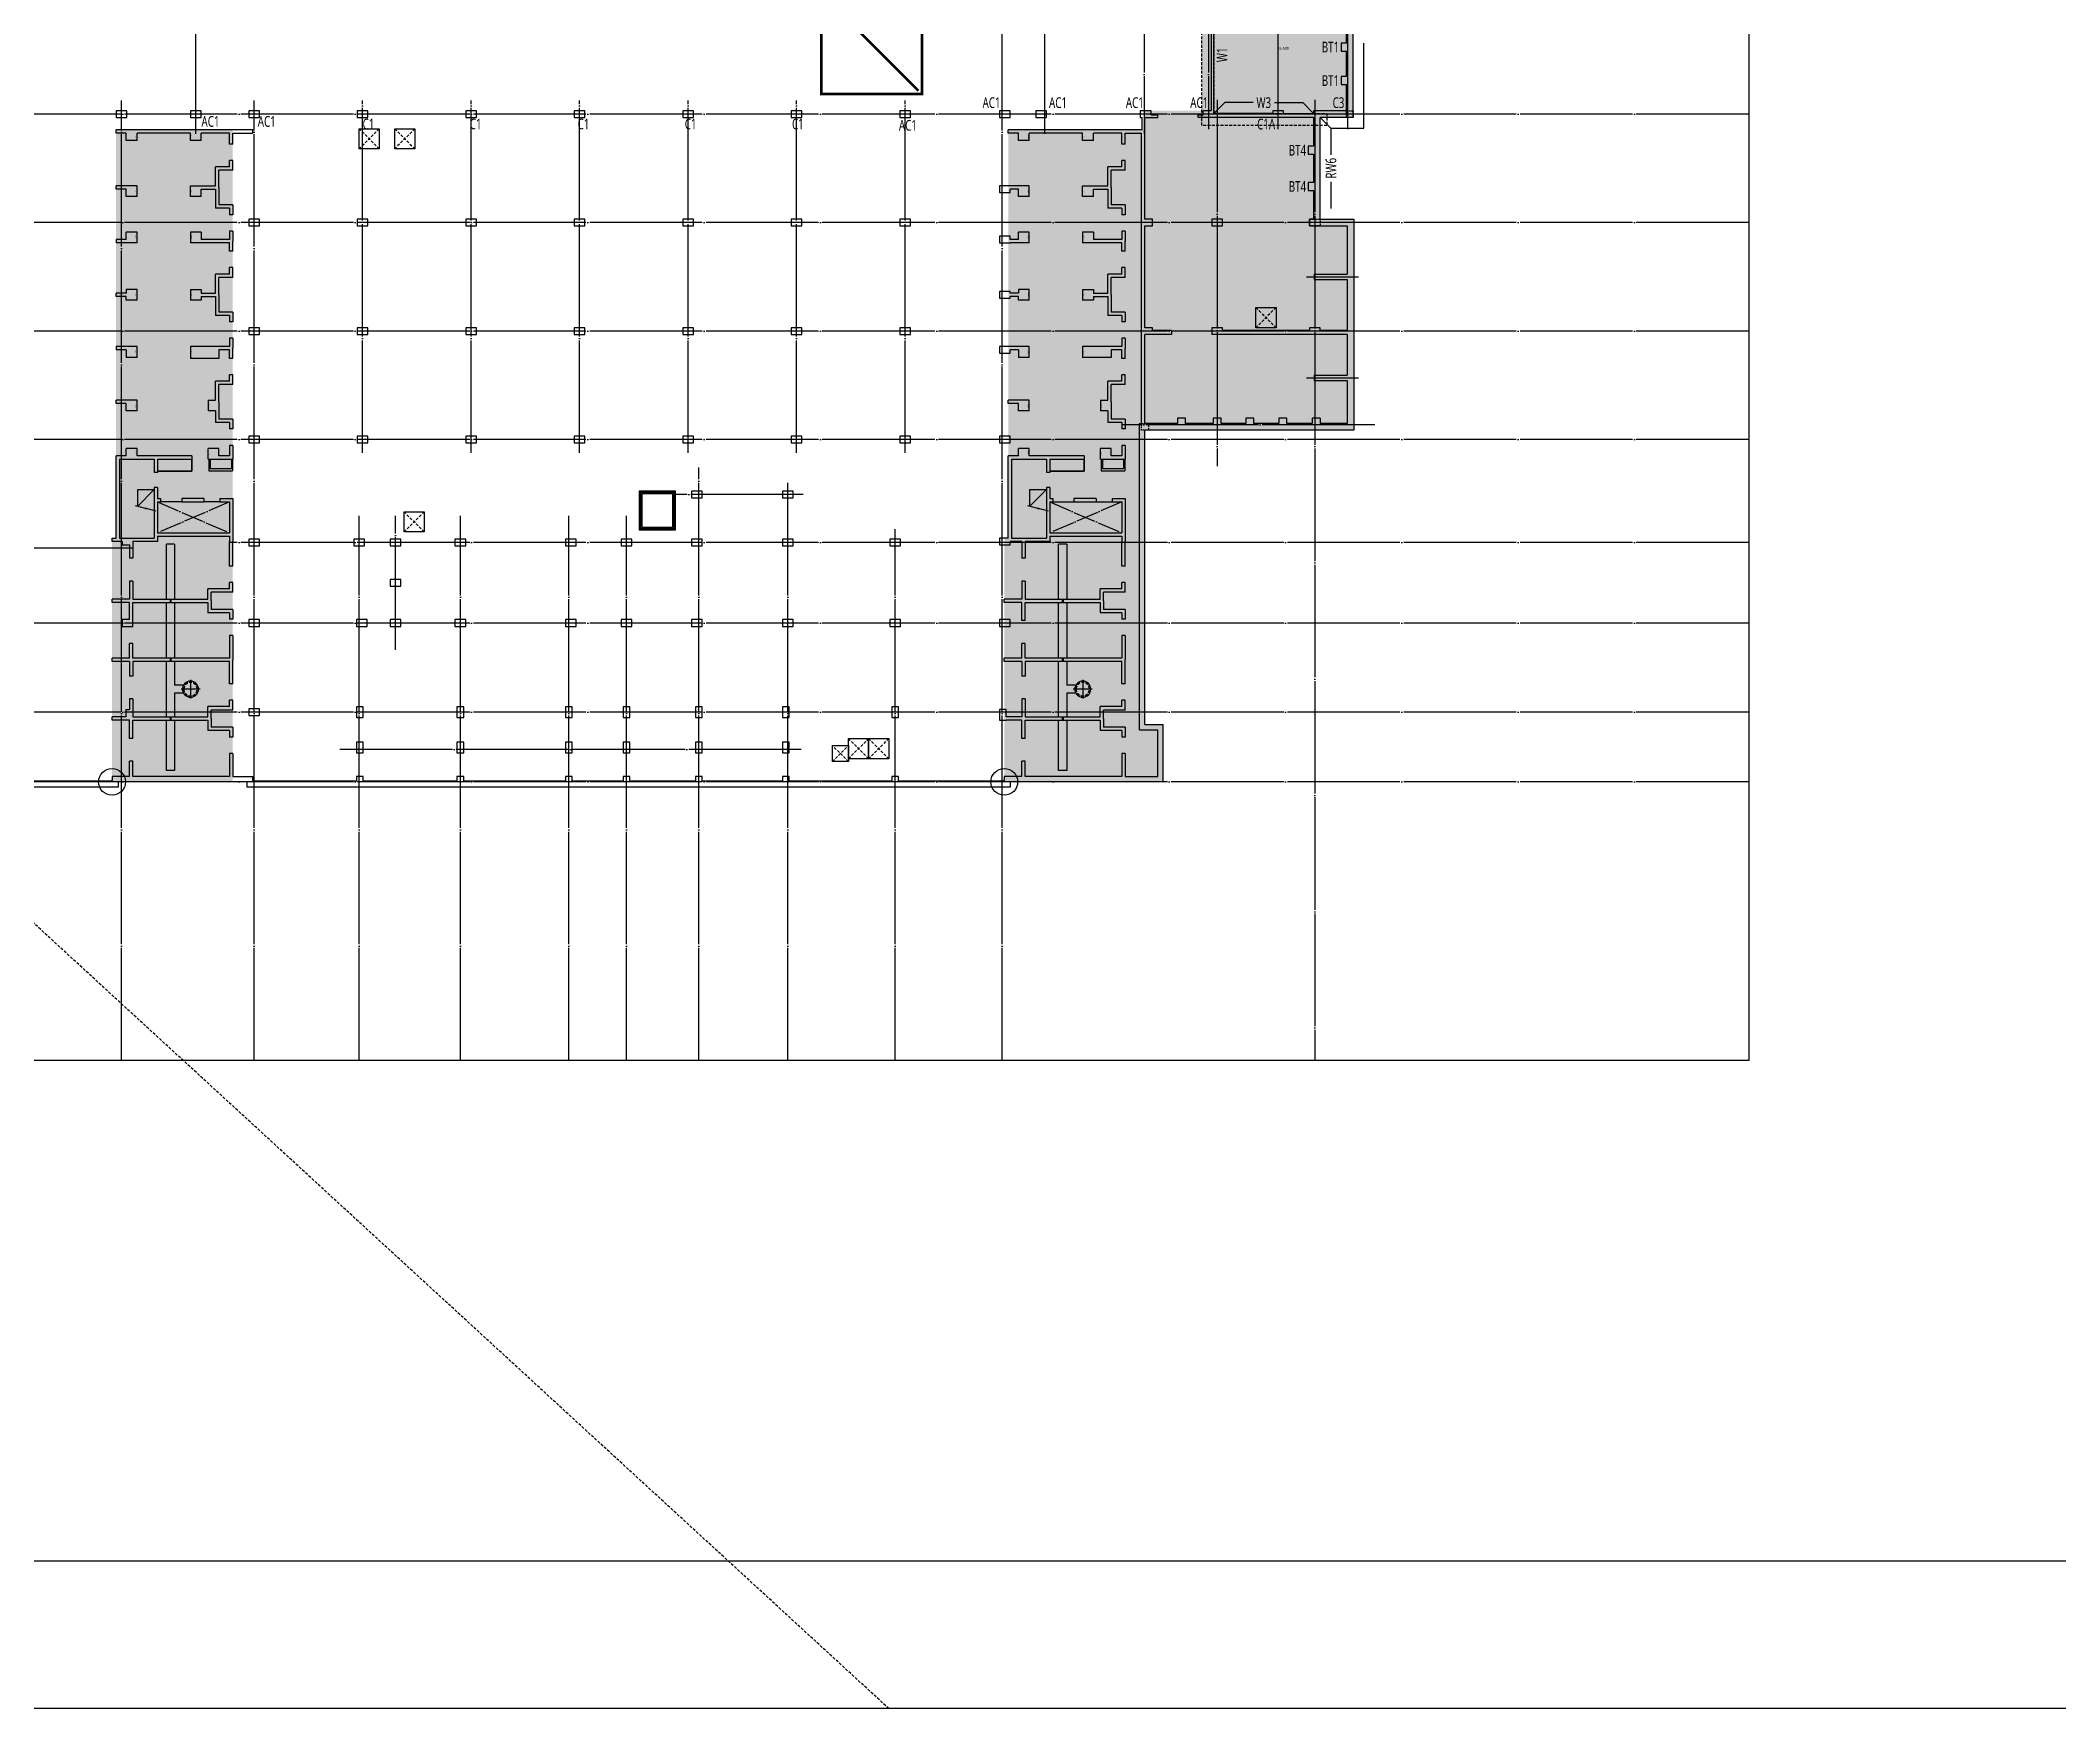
# Model space of a CAD drawing. Header units: millimetres. Extents: x 327808 to 2562540, y -728300 to 402793.
# Drawn here: x 1481003 to 1631726, y -728300 to -603751 of the extents above; entities that cross this region are included whole.
import ezdxf
from ezdxf.enums import TextEntityAlignment as Align
from ezdxf.xclip import XClip

# ---------------------------------------------------------------- set-up
doc = ezdxf.new("R2010")
doc.units = ezdxf.units.MM
doc.header["$LTSCALE"] = 140
doc.header["$XCLIPFRAME"] = 0
for name, pattern in [('XS-지하주차장$0$CEN', [62, 60, -1, 0, -1]), ('XS-지하주차장$0$DDOT', [14, 12, -1, 0, -1]), ('XS-지하주차장$0$HID', [2.3, 1.5, -0.8])]:
    doc.linetypes.add(name, pattern=pattern)
for name, color, linetype in [('252', 252, 'Continuous'), ('254', 254, 'Continuous'), ('LEADER', 7, 'Continuous'), ('NAME-C', 1, 'Continuous'), ('NAME-W', 2, 'Continuous'), ('XS-지하주차장$0$C3', 145, 'Continuous'), ('XS-지하주차장$0$CEN-P', 14, 'XS-지하주차장$0$CEN'), ('XS-지하주차장$0$COL', 2, 'Continuous'), ('XS-지하주차장$0$EL7', 7, 'Continuous'), ('XS-지하주차장$0$FP-CORE', 8, 'Continuous'), ('XS-지하주차장$0$OPEN', 9, 'XS-지하주차장$0$DDOT'), ('XS-지하주차장$0$STEEL', 9, 'Continuous'), ('XS-지하주차장$0$W1', 2, 'Continuous'), ('XS-지하주차장$0$W2', 9, 'Continuous'), ('XS-지하주차장$0$기초꺽임', 4, 'XS-지하주차장$0$HID'), ('XS-지하주차장$0$집수정', 21, 'Continuous'), ('XS-지하주차장$0$집수정-영구', 1, 'Continuous'), ('XS-지하주차장$0$집수정-우수', 6, 'Continuous'), ('XS-지하주차장$0$집수정-주동', 21, 'Continuous'), ('XS-지하주차장$0$트렌치-주동', 21, 'Continuous')]:
    doc.layers.add(name, color=color, linetype=linetype)
for name, color, linetype, plot in [('XS-지하주차장$0$0106', 3, 'XS-지하주차장$0$HID', False), ('XS-지하주차장$0$DEFPOINT', 144, 'Continuous', False), ('XS-지하주차장$0$POINT', 165, 'Continuous', False)]:
    doc.layers.add(name, color=color, linetype=linetype, plot=plot)
doc.styles.add('XS-지하주차장$0$맑은고딕', font='malgun.ttf')
doc.styles.add('맑은고딕', font='malgun.ttf')

# ---------------------------------------------------------------- blocks, each defined once
blk = doc.blocks.new('XS-지하주차장$0$집수정-주동')
at = {"layer": 'XS-지하주차장$0$집수정-주동'}
for p, q in [((707, 0), (-707, 0)), ((0, 707), (0, -707))]:
    blk.add_line(p, q, dxfattribs=at)
blk.add_circle((0, 0), 600, dxfattribs=at)
at = {"layer": 'XS-지하주차장$0$집수정-주동', "linetype": 'XS-지하주차장$0$HID'}
blk.add_circle((0, 0), 500, dxfattribs=at)
blk = doc.blocks.new('XS-지하주차장$0$B2-4')
at = {"layer": 'XS-지하주차장$0$EL7'}
for p, q in [((27795, 7755), (27795, 6565)), ((27795, 4900), (27795, 3330))]:
    blk.add_line(p, q, dxfattribs=at)
at = {"layer": 'XS-지하주차장$0$FP-CORE'}
for p, q in [((26850, 1617), (26850, 2850)), ((26850, 2850), (28115, 1617)), ((28115, 1617), (26850, 1617))]:
    blk.add_line(p, q, dxfattribs=at)
blk.add_lwpolyline([(28487, 3006), (28286, 2258), (28330, 2246), (28230, 2221), (28274, 2210), (28073, 1461)], dxfattribs=at)
at = {"layer": 'XS-지하주차장$0$OPEN'}
for p, q in [((27795, 3100), (30095, 8465)), ((27795, 8465), (30095, 3100))]:
    blk.add_line(p, q, dxfattribs=at)
at = {"layer": 'XS-지하주차장$0$STEEL'}
for p, q in [((24595, 5665), (25495, 5665)), ((24595, 5635), (25465, 5635)), ((25465, 3100), (25465, 5635)), ((25495, 3100), (25495, 5665))]:
    blk.add_line(p, q, dxfattribs=at)
at = {"layer": 'XS-지하주차장$0$W1'}
for p, q in [((250, 10205), (0, 10205)), ((0, 10205), (0, 0)), ((250, 8715), (250, 10205)), ((48290, 8715), (48290, 10205)), ((48580, 10205), (48290, 10205)), ((48690, 9755), (48690, 150)), ((1075, 8715), (250, 8715)), ((1075, 8465), (250, 8465)), ((250, 8465), (250, 6350)), ((1075, 8715), (1075, 8465)), ((3025, 8715), (2295, 8715)), ((2295, 8715), (2295, 8465)), ((2775, 8465), (2295, 8465)), ((2775, 8465), (2775, 7425)), ((3025, 8715), (3025, 7675)), ((4320, 7675), (3025, 7675)), ((4320, 7675), (5615, 7675)), ((5615, 8715), (6345, 8715)), ((5615, 8715), (5615, 7675)), ((5865, 8465), (6345, 8465)), ((5865, 8465), (5865, 7425)), ((6345, 8715), (6345, 8465)), ((7565, 8715), (8320, 8715)), ((7565, 8715), (7565, 8465)), ((7565, 8465), (8195, 8465)), ((8195, 8465), (8195, 6350)), ((9075, 8715), (8320, 8715)), ((8445, 8465), (8445, 5550)), ((9075, 8465), (8445, 8465)), ((9075, 8715), (9075, 8465)), ((11025, 8715), (10295, 8715)), ((10295, 8715), (10295, 8465)), ((10775, 8465), (10295, 8465)), ((10775, 8465), (10775, 7425)), ((11025, 8715), (11025, 7675)), ((12320, 7675), (11025, 7675)), ((12320, 7675), (13615, 7675)), ((13615, 8715), (14345, 8715)), ((13615, 8715), (13615, 7675)), ((13865, 8465), (14345, 8465)), ((13865, 8465), (13865, 7425)), ((14345, 8715), (14345, 8465)), ((15565, 8715), (16320, 8715)), ((15565, 8715), (15565, 8465)), ((15565, 8465), (16195, 8465)), ((16195, 8465), (16195, 5550)), ((17075, 8715), (16320, 8715)), ((16445, 8465), (16445, 7675)), ((17075, 8465), (16445, 8465)), ((16445, 7675), (17075, 7675)), ((17075, 8715), (17075, 8465)), ((17075, 7675), (17075, 5550)), ((19025, 8715), (18295, 8715)), ((18295, 8715), (18295, 8465)), ((18775, 8465), (18295, 8465)), ((18775, 8465), (18775, 7425)), ((19025, 8715), (19025, 7675)), ((20320, 7675), (19025, 7675)), ((20320, 7675), (21615, 7675)), ((21615, 8715), (22345, 8715)), ((21615, 8715), (21615, 7675)), ((21865, 8465), (22345, 8465)), ((21865, 8465), (21865, 7425)), ((22345, 8715), (22345, 8465)), ((23565, 8715), (24595, 8715)), ((23565, 8715), (23565, 8465)), ((23565, 8465), (24345, 8465)), ((24345, 7675), (23795, 7675)), ((23795, 7675), (23795, 6875)), ((24345, 8465), (24345, 7675)), ((24595, 6875), (24595, 8715)), ((27545, 8715), (30745, 8715)), ((27545, 7755), (27545, 8715)), ((27545, 7755), (27795, 7755)), ((27795, 8465), (30095, 8465)), ((27795, 7755), (27795, 8465)), ((30095, 3100), (30095, 8465)), ((30345, 3100), (30345, 8465)), ((30345, 8465), (30745, 8465)), ((32575, 8715), (30745, 8715)), ((32575, 8465), (30745, 8465)), ((32575, 8715), (32575, 8465)), ((34525, 8715), (33795, 8715)), ((33795, 8715), (33795, 8465)), ((34275, 8465), (33795, 8465)), ((34275, 8465), (34275, 6855)), ((34525, 8715), (34525, 7105)), ((35815, 8715), (36545, 8715)), ((35815, 8715), (35815, 7105)), ((36065, 8465), (36545, 8465)), ((36065, 8465), (36065, 6855)), ((36545, 8715), (36545, 8465)), ((37765, 8715), (39570, 8715)), ((37765, 8715), (37765, 8465)), ((37765, 8465), (39445, 8465)), ((39445, 8465), (39445, 1265)), ((41375, 8715), (39570, 8715)), ((39695, 8465), (39695, 1265)), ((41375, 8465), (39695, 8465)), ((41375, 8715), (41375, 8465)), ((43325, 8715), (42595, 8715)), ((42595, 8715), (42595, 8465)), ((43075, 8465), (42595, 8465)), ((43075, 8465), (43075, 6855)), ((43325, 8715), (43325, 7105)), ((44615, 8715), (45345, 8715)), ((44615, 8715), (44615, 7105)), ((44865, 8465), (45345, 8465)), ((44865, 8465), (44865, 6855)), ((45345, 8715), (45345, 8465)), ((46565, 8715), (48290, 8715)), ((46565, 8715), (46565, 8465)), ((46565, 8465), (48290, 8465)), ((48290, 8465), (48290, 1265)), ((800, 6350), (250, 6350)), ((800, 6350), (800, 5550)), ((4195, 7425), (2775, 7425)), ((4195, 5550), (4195, 7425)), ((4445, 7425), (5865, 7425)), ((4445, 6350), (4445, 7425)), ((4995, 6350), (4445, 6350)), ((4995, 6350), (4995, 5550)), ((7645, 6350), (8195, 6350)), ((7645, 6350), (7645, 5550)), ((12195, 7425), (10775, 7425)), ((11920, 6350), (12195, 6350)), ((11920, 5550), (11920, 6350)), ((12195, 6350), (12195, 7425)), ((12445, 6350), (12445, 7425)), ((12445, 7425), (13865, 7425)), ((12445, 6350), (12720, 6350)), ((12720, 6350), (12720, 5550)), ((20195, 7425), (18775, 7425)), ((20195, 6875), (20195, 7425)), ((20195, 6875), (20995, 6875)), ((20995, 7425), (21865, 7425)), ((20995, 7425), (20995, 6875)), ((24595, 6875), (23795, 6875)), ((27545, 6565), (27545, 4900)), ((27545, 6565), (27795, 6565)), ((27795, 4900), (27795, 6565)), ((35045, 6855), (34275, 6855)), ((35170, 7105), (34525, 7105)), ((35045, 1265), (35045, 6855)), ((35170, 7105), (35815, 7105)), ((35295, 1265), (35295, 6855)), ((35295, 6855), (36065, 6855)), ((43845, 6855), (43075, 6855)), ((43970, 7105), (43325, 7105)), ((43845, 1265), (43845, 6855)), ((43970, 7105), (44615, 7105)), ((44095, 1265), (44095, 6855)), ((44095, 6855), (44865, 6855)), ((250, 5550), (250, 1565)), ((800, 5550), (250, 5550)), ((4995, 5550), (4195, 5550)), ((7645, 5550), (8445, 5550)), ((11920, 5550), (12720, 5550)), ((16195, 5550), (17075, 5550)), ((24345, 5665), (24345, 1565)), ((24345, 5665), (24595, 5665)), ((24595, 3100), (24595, 5665)), ((27545, 4900), (27795, 4900)), ((24595, 3100), (25595, 3100)), ((25595, 3100), (25595, 2850)), ((26705, 3100), (27545, 3100)), ((26705, 3100), (26705, 2850)), ((27545, 3330), (27795, 3330)), ((27545, 3100), (27545, 3330)), ((27795, 3100), (27795, 3330)), ((27795, 3100), (30095, 3100)), ((30345, 3100), (30745, 3100)), ((30745, 3100), (30745, 1265)), ((800, 1565), (250, 1565)), ((800, 1565), (800, 765)), ((4995, 1565), (4195, 1565)), ((4195, 1565), (4195, 0)), ((4995, 1565), (4995, 765)), ((8445, 1565), (7645, 1565)), ((7645, 1565), (7645, 765)), ((8445, 1565), (8445, 0)), ((12720, 1565), (11920, 1565)), ((11920, 1565), (11920, 765)), ((12720, 1565), (12720, 765)), ((16995, 1565), (16195, 1565)), ((16195, 1565), (16195, 0)), ((16995, 1565), (16995, 765)), ((20995, 1565), (20195, 1565)), ((20195, 1565), (20195, 0)), ((20995, 1565), (20995, 765)), ((24345, 1565), (23795, 1565)), ((23795, 1565), (23795, 765)), ((24595, 250), (24595, 2850)), ((24595, 2850), (25595, 2850)), ((26705, 2850), (30495, 2850)), ((30495, 250), (30495, 2850)), ((250, 0), (0, 0)), ((800, 765), (250, 765)), ((250, 765), (250, 0)), ((4445, 0), (4195, 0)), ((4995, 765), (4445, 765)), ((4445, 765), (4445, 0)), ((8195, 765), (7645, 765)), ((8195, 765), (8195, 0)), ((11920, 765), (12195, 765)), ((12195, 765), (12195, 0)), ((12445, 0), (12195, 0)), ((12720, 765), (12445, 765)), ((12445, 765), (12445, 0)), ((16445, 765), (16445, 0)), ((16445, 765), (16995, 765)), ((20445, 0), (20195, 0)), ((20995, 765), (20445, 765)), ((20445, 765), (20445, 0)), ((24345, 765), (23795, 765)), ((24345, 765), (24345, 0)), ((24595, 250), (30495, 250)), ((30745, 1265), (31990, 1265)), ((30745, 465), (30745, -300)), ((30995, 1015), (31990, 1015)), ((31990, 1265), (31990, 1015)), ((33700, 1265), (35045, 1265)), ((33700, 1265), (33700, 1015)), ((33700, 1015), (35045, 1015)), ((35045, 1015), (35045, -300)), ((36580, 1265), (35295, 1265)), ((36580, 1015), (35295, 1015)), ((35295, 1015), (35295, -300)), ((39445, 1265), (38350, 1265)), ((38350, 1265), (38350, 1015)), ((39445, 1015), (38350, 1015)), ((39445, 1015), (39445, -300)), ((39695, 1265), (40790, 1265)), ((39695, 1015), (39695, -300)), ((39695, 1015), (40790, 1015)), ((40790, 1265), (40790, 1015)), ((42500, 1265), (43845, 1265)), ((42500, 1265), (42500, 1015)), ((42500, 1015), (43295, 1015)), ((43845, 765), (43845, -300)), ((45440, 1265), (44095, 1265)), ((45440, 1015), (44095, 1015)), ((44095, 1015), (44095, -300)), ((45440, 1265), (45440, 1015)), ((48290, 1265), (47150, 1265)), ((47150, 1265), (47150, 1015)), ((48290, 1015), (47150, 1015)), ((48290, 1015), (48290, -300)), ((8195, 0), (8445, 0)), ((16195, 0), (16445, 0)), ((30495, 0), (24345, 0)), ((30495, -300), (30495, 0)), ((30745, -300), (30495, -300)), ((35295, -300), (35045, -300)), ((39695, -300), (39445, -300)), ((44095, -300), (43845, -300)), ((48290, -300), (48580, -300))]:
    blk.add_line(p, q, dxfattribs=at)
at = {"layer": 'XS-지하주차장$0$W2'}
for p, q in [((24595, 8700), (25480, 8700)), ((24595, 8610), (25290, 8610)), ((25290, 7025), (25290, 8610)), ((25480, 6935), (25480, 8700)), ((24595, 7025), (25290, 7025)), ((24595, 6935), (25480, 6935))]:
    blk.add_line(p, q, dxfattribs=at)
at = {"layer": 'XS-지하주차장$0$트렌치-주동'}
for p, q in [((41470, 5040), (41470, 4360)), ((42070, 5040), (42070, 4360)), ((30945, 4360), (35045, 4360)), ((30945, 4360), (30945, 3760)), ((35045, 3760), (30945, 3760)), ((35295, 4360), (39445, 4360)), ((39445, 3760), (35295, 3760)), ((39695, 4360), (41470, 4360)), ((43845, 3760), (39695, 3760)), ((42070, 4360), (43845, 4360)), ((44095, 4360), (47840, 4360)), ((47840, 3760), (44095, 3760)), ((47840, 4360), (47840, 3760))]:
    blk.add_line(p, q, dxfattribs=at)
at = {"layer": 'XS-지하주차장$0$트렌치-주동', "linetype": 'XS-지하주차장$0$HID'}
for p, q in [((35045, 4085), (35295, 4085)), ((35045, 4035), (35295, 4035)), ((39445, 4085), (39695, 4085)), ((39445, 4035), (39695, 4035)), ((43845, 4085), (44095, 4085)), ((43845, 4035), (44095, 4035))]:
    blk.add_line(p, q, dxfattribs=at)
at = {"layer": 'XS-지하주차장$0$집수정-주동', "xscale": -1}
blk.add_blockref('XS-지하주차장$0$집수정-주동', (41770, 5560), dxfattribs=at)
at = {"layer": 'XS-지하주차장$0$DEFPOINT', "color": 1, "style": 'XS-지하주차장$0$맑은고딕', "width": 0.8}
for s, p in [('800X800', (20595, 6975)), ('800X800', (24195, 6975)), ('800X800', (525, 5650)), ('800X800', (4595, 5650)), ('800X800', (8045, 5650)), ('800X800', (12320, 5650)), ('880X2125', (16635, 5650)), ('800X800', (525, 1465)), ('800X800', (4595, 1465)), ('800X800', (8045, 1465)), ('800X800', (12320, 1465)), ('800X800', (16595, 1465)), ('800X800', (20595, 1465)), ('800X800', (24070, 1465))]:
    blk.add_text(s, height=50, dxfattribs=at).set_placement(p, align=Align.MIDDLE_CENTER)
blk = doc.blocks.new('XS-지하주차장$0$B2-5')
at = {"layer": 'XS-지하주차장$0$EL7'}
for p, q in [((27795, 6565), (27795, 7755)), ((27795, 3330), (27795, 4900))]:
    blk.add_line(p, q, dxfattribs=at)
at = {"layer": 'XS-지하주차장$0$FP-CORE'}
for p, q in [((26850, 1617), (26850, 2850)), ((26850, 2850), (28115, 1617)), ((28115, 1617), (26850, 1617))]:
    blk.add_line(p, q, dxfattribs=at)
blk.add_lwpolyline([(28487, 3006), (28286, 2258), (28330, 2246), (28230, 2221), (28274, 2210), (28073, 1461)], dxfattribs=at)
at = {"layer": 'XS-지하주차장$0$OPEN'}
for p, q in [((27795, 8465), (30095, 3100)), ((27795, 3100), (30095, 8465))]:
    blk.add_line(p, q, dxfattribs=at)
at = {"layer": 'XS-지하주차장$0$STEEL'}
for p, q in [((24595, 5665), (25495, 5665)), ((24595, 5635), (25465, 5635)), ((25465, 3100), (25465, 5635)), ((25495, 3100), (25495, 5665))]:
    blk.add_line(p, q, dxfattribs=at)
at = {"layer": 'XS-지하주차장$0$W1'}
for p, q in [((44415, 10205), (44415, 11555)), ((48690, 11555), (44415, 11555)), ((44815, 9805), (44815, 11155)), ((48290, 11155), (44815, 11155)), ((48290, 8715), (48290, 11155)), ((48690, 11555), (48690, 150)), ((6680, 10205), (0, 10205)), ((0, 10005), (0, 0)), ((21930, 9955), (250, 9955)), ((250, 8715), (250, 9955)), ((14780, 10205), (7180, 10205)), ((21930, 10205), (15280, 10205)), ((21930, 9805), (21930, 9955)), ((44815, 9805), (21930, 9805)), ((44415, 10205), (22430, 10205)), ((1075, 8715), (250, 8715)), ((1075, 8465), (250, 8465)), ((250, 8465), (250, 6350)), ((1075, 8715), (1075, 8465)), ((3025, 8715), (2295, 8715)), ((2295, 8715), (2295, 8465)), ((2775, 8465), (2295, 8465)), ((2775, 8465), (2775, 7425)), ((3025, 8715), (3025, 7675)), ((4320, 7675), (3025, 7675)), ((4320, 7675), (5615, 7675)), ((5615, 8715), (6345, 8715)), ((5615, 8715), (5615, 7675)), ((5865, 8465), (6345, 8465)), ((5865, 8465), (5865, 7425)), ((6345, 8715), (6345, 8465)), ((7565, 8715), (8320, 8715)), ((7565, 8715), (7565, 8465)), ((7565, 8465), (8195, 8465)), ((8195, 8465), (8195, 6350)), ((9075, 8715), (8320, 8715)), ((8445, 8465), (8445, 5550)), ((9075, 8465), (8445, 8465)), ((9075, 8715), (9075, 8465)), ((11025, 8715), (10295, 8715)), ((10295, 8715), (10295, 8465)), ((10775, 8465), (10295, 8465)), ((10775, 8465), (10775, 7425)), ((11025, 8715), (11025, 7675)), ((12320, 7675), (11025, 7675)), ((12320, 7675), (13615, 7675)), ((13615, 8715), (14345, 8715)), ((13615, 8715), (13615, 7675)), ((13865, 8465), (14345, 8465)), ((13865, 8465), (13865, 7425)), ((14345, 8715), (14345, 8465)), ((15565, 8715), (16320, 8715)), ((15565, 8715), (15565, 8465)), ((15565, 8465), (16195, 8465)), ((16195, 8465), (16195, 5550)), ((17075, 8715), (16320, 8715)), ((16445, 8465), (16445, 7675)), ((17075, 8465), (16445, 8465)), ((16445, 7675), (16995, 7675)), ((16995, 7675), (16995, 5550)), ((17075, 8715), (17075, 8465)), ((19025, 8715), (18295, 8715)), ((18295, 8715), (18295, 8465)), ((18775, 8465), (18295, 8465)), ((18775, 8465), (18775, 7425)), ((19025, 8715), (19025, 7675)), ((20320, 7675), (19025, 7675)), ((20320, 7675), (21615, 7675)), ((21615, 8715), (22345, 8715)), ((21615, 8715), (21615, 7675)), ((21865, 8465), (22345, 8465)), ((21865, 8465), (21865, 7425)), ((22345, 8715), (22345, 8465)), ((23565, 8715), (24345, 8715)), ((23565, 8715), (23565, 8465)), ((23565, 8465), (24345, 8465)), ((24345, 7675), (23795, 7675)), ((23795, 7675), (23795, 6875)), ((24345, 8715), (24595, 8715)), ((24345, 8465), (24345, 7675)), ((24595, 6875), (24595, 8715)), ((27545, 8715), (30745, 8715)), ((27545, 7755), (27545, 8715)), ((27545, 7755), (27795, 7755)), ((27795, 8465), (30095, 8465)), ((27795, 7755), (27795, 8465)), ((30095, 3100), (30095, 8465)), ((30345, 3100), (30345, 8465)), ((30345, 8465), (30745, 8465)), ((32575, 8715), (30745, 8715)), ((32575, 8465), (30745, 8465)), ((32575, 8715), (32575, 8465)), ((34525, 8715), (33795, 8715)), ((33795, 8715), (33795, 8465)), ((34275, 8465), (33795, 8465)), ((34275, 8465), (34275, 6855)), ((34525, 8715), (34525, 7105)), ((35815, 8715), (36545, 8715)), ((35815, 8715), (35815, 7105)), ((36065, 8465), (36545, 8465)), ((36065, 8465), (36065, 6855)), ((36545, 8715), (36545, 8465)), ((37765, 8715), (39570, 8715)), ((37765, 8715), (37765, 8465)), ((37765, 8465), (39445, 8465)), ((39445, 8465), (39445, 1265)), ((41375, 8715), (39570, 8715)), ((39695, 8465), (39695, 1265)), ((41375, 8465), (39695, 8465)), ((41375, 8715), (41375, 8465)), ((43325, 8715), (42595, 8715)), ((42595, 8715), (42595, 8465)), ((43075, 8465), (42595, 8465)), ((43075, 8465), (43075, 6855)), ((43325, 8715), (43325, 7105)), ((44615, 8715), (45345, 8715)), ((44615, 8715), (44615, 7105)), ((44865, 8465), (45345, 8465)), ((44865, 8465), (44865, 6855)), ((45345, 8715), (45345, 8465)), ((46565, 8715), (48290, 8715)), ((46565, 8715), (46565, 8465)), ((46565, 8465), (48290, 8465)), ((48290, 8465), (48290, 1265)), ((800, 6350), (250, 6350)), ((800, 6350), (800, 5550)), ((4195, 7425), (2775, 7425)), ((4195, 5550), (4195, 7425)), ((4445, 7425), (5865, 7425)), ((4445, 6350), (4445, 7425)), ((4995, 6350), (4445, 6350)), ((4995, 6350), (4995, 5550)), ((7645, 6350), (8195, 6350)), ((7645, 6350), (7645, 5550)), ((12195, 7425), (10775, 7425)), ((11920, 6350), (12195, 6350)), ((11920, 5550), (11920, 6350)), ((12195, 6350), (12195, 7425)), ((12445, 6350), (12445, 7425)), ((12445, 7425), (13865, 7425)), ((12445, 6350), (12720, 6350)), ((12720, 6350), (12720, 5550)), ((20195, 7425), (18775, 7425)), ((20195, 6875), (20195, 7425)), ((20195, 6875), (20995, 6875)), ((20995, 7425), (21865, 7425)), ((20995, 7425), (20995, 6875)), ((24595, 6875), (23795, 6875)), ((27545, 6565), (27545, 4900)), ((27545, 6565), (27795, 6565)), ((27795, 4900), (27795, 6565)), ((35045, 6855), (34275, 6855)), ((35170, 7105), (34525, 7105)), ((35045, 1265), (35045, 6855)), ((35170, 7105), (35815, 7105)), ((35295, 1265), (35295, 6855)), ((35295, 6855), (36065, 6855)), ((43845, 6855), (43075, 6855)), ((43970, 7105), (43325, 7105)), ((43845, 1265), (43845, 6855)), ((43970, 7105), (44615, 7105)), ((44095, 1265), (44095, 6855)), ((44095, 6855), (44865, 6855)), ((250, 5550), (250, 1565)), ((800, 5550), (250, 5550)), ((4995, 5550), (4195, 5550)), ((7645, 5550), (8445, 5550)), ((11920, 5550), (12720, 5550)), ((16195, 5550), (16995, 5550)), ((24345, 5665), (24345, 1565)), ((24345, 5665), (24595, 5665)), ((24595, 3100), (24595, 5665)), ((27545, 4900), (27795, 4900)), ((24595, 3100), (25595, 3100)), ((25595, 3100), (25595, 2850)), ((26705, 3100), (27545, 3100)), ((26705, 3100), (26705, 2850)), ((27545, 3330), (27795, 3330)), ((27545, 3100), (27545, 3330)), ((27795, 3100), (27795, 3330)), ((27795, 3100), (30095, 3100)), ((30345, 3100), (30745, 3100)), ((30745, 3100), (30745, 1265)), ((800, 1565), (250, 1565)), ((800, 1565), (800, 765)), ((4995, 1565), (4195, 1565)), ((4195, 1565), (4195, 150)), ((4995, 1565), (4995, 765)), ((8445, 1565), (7645, 1565)), ((7645, 1565), (7645, 765)), ((8445, 1565), (8445, 150)), ((12720, 1565), (11920, 1565)), ((11920, 1565), (11920, 765)), ((12720, 1565), (12720, 765)), ((16995, 1565), (16195, 1565)), ((16195, 1565), (16195, 150)), ((16995, 1565), (16995, 765)), ((20995, 1565), (20195, 1565)), ((20195, 1565), (20195, 0)), ((20995, 1565), (20995, 765)), ((24345, 1565), (23795, 1565)), ((23795, 1565), (23795, 765)), ((24595, 250), (24595, 2850)), ((24595, 2850), (25595, 2850)), ((26705, 2850), (30495, 2850)), ((30495, 250), (30495, 2850)), ((250, 0), (0, 0)), ((800, 765), (250, 765)), ((250, 765), (250, 0)), ((4995, 765), (4445, 765)), ((4445, 765), (4445, 150)), ((8195, 765), (7645, 765)), ((8195, 765), (8195, 150)), ((11920, 765), (12195, 765)), ((12195, 765), (12195, 150)), ((12720, 765), (12445, 765)), ((12445, 765), (12445, 150)), ((16445, 765), (16445, 150)), ((16445, 765), (16995, 765)), ((20445, 0), (20195, 0)), ((20995, 765), (20445, 765)), ((20445, 765), (20445, 0)), ((24345, 765), (23795, 765)), ((24345, 765), (24345, 0)), ((24595, 250), (30495, 250)), ((30745, 1265), (31990, 1265)), ((30745, 1015), (30745, 150)), ((30745, 1015), (31990, 1015)), ((31990, 1265), (31990, 1015)), ((33700, 1265), (35045, 1265)), ((33700, 1265), (33700, 1015)), ((33700, 1015), (35045, 1015)), ((35045, 1015), (35045, -300)), ((36640, 1265), (35295, 1265)), ((36640, 1015), (35295, 1015)), ((35295, 1015), (35295, -300)), ((36640, 1265), (36640, 1015)), ((39445, 1265), (38350, 1265)), ((38350, 1265), (38350, 1015)), ((39445, 1015), (38350, 1015)), ((39445, 1015), (39445, -300)), ((39695, 1265), (40790, 1265)), ((39695, 1015), (39695, -300)), ((39695, 1015), (40790, 1015)), ((40790, 1265), (40790, 1015)), ((42500, 1265), (43845, 1265)), ((42500, 1265), (42500, 1015)), ((42500, 1015), (43845, 1015)), ((43845, 1015), (43845, -150)), ((45440, 1265), (44095, 1265)), ((45440, 1015), (44095, 1015)), ((44095, 1015), (44095, -150)), ((45440, 1265), (45440, 1015)), ((48290, 1265), (47150, 1265)), ((47150, 1265), (47150, 1015)), ((48290, 1015), (47150, 1015)), ((48290, 1015), (48290, -300)), ((30495, 0), (24345, 0)), ((35295, -300), (35045, -300)), ((39695, -300), (39445, -300)), ((48290, -300), (48580, -300))]:
    blk.add_line(p, q, dxfattribs=at)
at = {"layer": 'XS-지하주차장$0$W2'}
for p, q in [((24595, 8700), (25480, 8700)), ((24595, 8610), (25290, 8610)), ((25290, 7025), (25290, 8610)), ((25480, 6935), (25480, 8700)), ((24595, 7025), (25290, 7025)), ((24595, 6935), (25480, 6935))]:
    blk.add_line(p, q, dxfattribs=at)
at = {"layer": 'XS-지하주차장$0$트렌치-주동'}
for p, q in [((41470, 5040), (41470, 4360)), ((42070, 5040), (42070, 4360)), ((30945, 4360), (35045, 4360)), ((30945, 4360), (30945, 3760)), ((35045, 3760), (30945, 3760)), ((35295, 4360), (39445, 4360)), ((39445, 3760), (35295, 3760)), ((39695, 4360), (41470, 4360)), ((43845, 3760), (39695, 3760)), ((42070, 4360), (43845, 4360)), ((44095, 4360), (47840, 4360)), ((47840, 3760), (44095, 3760)), ((47840, 4360), (47840, 3760))]:
    blk.add_line(p, q, dxfattribs=at)
at = {"layer": 'XS-지하주차장$0$트렌치-주동', "linetype": 'XS-지하주차장$0$HID'}
for p, q in [((35045, 4085), (35295, 4085)), ((35045, 4035), (35295, 4035)), ((39445, 4085), (39695, 4085)), ((39445, 4035), (39695, 4035)), ((43845, 4085), (44095, 4085)), ((43845, 4035), (44095, 4035))]:
    blk.add_line(p, q, dxfattribs=at)
at = {"layer": 'XS-지하주차장$0$집수정-주동', "xscale": -1}
blk.add_blockref('XS-지하주차장$0$집수정-주동', (41770, 5560), dxfattribs=at)
at = {"layer": 'XS-지하주차장$0$DEFPOINT', "color": 1, "style": 'XS-지하주차장$0$맑은고딕', "width": 0.8}
for s, p in [('800X800', (20595, 6975)), ('800X800', (24195, 6975)), ('800X800', (525, 5650)), ('800X800', (4595, 5650)), ('800X800', (8045, 5650)), ('800X800', (12320, 5650)), ('800X2125', (16595, 5650)), ('800X800', (525, 1465)), ('800X800', (4595, 1465)), ('800X800', (8045, 1465)), ('800X800', (12320, 1465)), ('800X800', (16595, 1465)), ('800X800', (20595, 1465)), ('800X800', (24070, 1465))]:
    blk.add_text(s, height=50, dxfattribs=at).set_placement(p, align=Align.MIDDLE_CENTER)
blk = doc.blocks.new('XS-지하주차장$0$집수정-1.5x1.5')
at = {"layer": 'XS-지하주차장$0$집수정', "linetype": 'XS-지하주차장$0$HID'}
for p, q in [((1500, 0), (0, 1500)), ((0, 0), (1500, 1500))]:
    blk.add_line(p, q, dxfattribs=at)
at = {"layer": 'XS-지하주차장$0$집수정'}
blk.add_lwpolyline([(0, 0), (0, 1500), (1500, 1500), (1500, 0)], close=True, dxfattribs=at)
blk = doc.blocks.new('XS-지하주차장$0$집수정-1.2x1.2')
at = {"layer": 'XS-지하주차장$0$집수정'}
for p, q in [((0, 0), (0, 1200)), ((0, 1200), (1200, 1200)), ((1200, 0), (0, 0)), ((1200, 1200), (1200, 0))]:
    blk.add_line(p, q, dxfattribs=at)
at = {"layer": 'XS-지하주차장$0$집수정', "linetype": 'XS-지하주차장$0$HID'}
for p, q in [((0, 0), (1200, 1200)), ((0, 1200), (1200, 0))]:
    blk.add_line(p, q, dxfattribs=at)
blk = doc.blocks.new('XS-지하주차장$0$집수정-1.5x1.5-영구')
at = {"layer": 'XS-지하주차장$0$집수정-영구', "linetype": 'XS-지하주차장$0$HID'}
for p, q in [((1500, 0), (0, 1500)), ((0, 0), (1500, 1500))]:
    blk.add_line(p, q, dxfattribs=at)
at = {"layer": 'XS-지하주차장$0$집수정-영구'}
blk.add_lwpolyline([(0, 0), (0, 1500), (1500, 1500), (1500, 0)], close=True, dxfattribs=at)
blk = doc.blocks.new('XS-지하주차장')
at = {"layer": 'XS-지하주차장$0$0106'}
blk.add_line((330686, -80278), (130807, 103343), dxfattribs=at)
at = {"layer": 'XS-지하주차장$0$C3', "linetype": 'XS-지하주차장$0$HID', "ltscale": 0.5}
blk.add_line((277960, 118800), (277960, 119300), dxfattribs=at)
for points in [[(277460, 119300), (277960, 119300), (277960, 118800), (277460, 118800)], [(274695, 111200), (275495, 111200), (275495, 110700), (274695, 110700)], [(262165, 95950), (262665, 95950), (262665, 95450), (262165, 95450)]]:
    blk.add_lwpolyline(points, close=True, dxfattribs=at)
at = {"layer": 'XS-지하주차장$0$CEN-P'}
for p, q in [((191560, 117560), (191560, 243390)), ((251760, 48390), (251760, 243390)), ((254940, 117560), (254940, 243390)), ((262365, 243390), (262365, 117560)), ((267165, 243390), (267165, 117925)), ((277560, 117925), (277560, 243390)), ((272360, 117925), (272360, 131575)), ((267795, 120120), (267795, 92750)), ((275095, 120120), (275095, 48390)), ((307490, 119050), (83510, 119050)), ((307490, 110950), (83510, 110950)), ((274475, 106900), (278360, 106900)), ((307490, 102850), (83510, 102850)), ((274475, 99350), (278360, 99350)), ((279560, 95850), (260740, 95850)), ((307490, 94750), (83510, 94750)), ((227360, 90800), (224660, 90800)), ((224760, 90900), (224760, 88000)), ((227260, 88000), (227260, 90900)), ((235760, 48390), (235760, 91650)), ((203760, 48390), (203760, 89050)), ((224660, 88100), (227360, 88100)), ((243760, 48390), (243760, 88050)), ((186810, 86650), (83510, 86650)), ((307490, 81050), (83510, 81050)), ((307490, 74400), (83510, 74400)), ((307490, 69200), (83510, 69200))]:
    blk.add_line(p, q, dxfattribs=at)
at = {"layer": 'XS-지하주차장$0$CEN-P', "color": 181}
for p, q in [((186010, 48390), (186010, 120050)), ((195910, 48390), (195910, 120050)), ((204010, 93750), (204010, 120050)), ((212110, 93750), (212110, 120050)), ((220210, 93750), (220210, 120050)), ((228310, 93750), (228310, 120050)), ((236410, 93750), (236410, 120050)), ((244510, 93750), (244510, 120050))]:
    blk.add_line(p, q, dxfattribs=at)
at = {"layer": 'XS-지하주차장$0$CEN-P', "color": 124}
for p, q in [((229110, 48390), (229110, 92650)), ((236910, 90650), (227260, 90650)), ((206460, 79050), (206460, 89050)), ((211310, 48390), (211310, 89050)), ((219410, 48390), (219410, 89050)), ((223710, 48390), (223710, 89050)), ((307490, 87050), (194140, 87050)), ((236760, 71600), (202260, 71600))]:
    blk.add_line(p, q, dxfattribs=at)
at = {"layer": 'XS-지하주차장$0$COL'}
for p, q in [((277960, 118800), (277960, 130450)), ((267565, 119100), (267565, 127840)), ((267365, 126300), (267365, 119300)), ((277460, 124350), (277460, 126250)), ((277060, 124350), (277060, 123750)), ((277460, 124350), (277060, 124350)), ((277060, 123750), (277460, 123750)), ((277460, 121850), (277460, 123750)), ((277060, 121850), (277060, 121250)), ((277460, 121850), (277060, 121850)), ((277060, 121250), (277460, 121250)), ((277460, 119300), (277460, 121250)), ((262865, 119300), (262065, 119300)), ((262065, 119300), (262065, 118800)), ((262865, 119000), (262865, 119300)), ((267365, 119300), (266765, 119300)), ((266765, 119000), (266765, 119300)), ((271960, 119100), (267565, 119100)), ((271960, 119300), (271960, 119100)), ((272760, 119300), (271960, 119300)), ((272760, 119100), (272760, 119300)), ((272760, 119100), (274995, 119100)), ((277460, 119300), (274995, 119300)), ((274995, 119300), (274995, 119100)), ((262065, 118800), (262215, 118800)), ((262215, 117880), (262215, 118800)), ((262415, 118800), (263365, 118800)), ((262415, 117880), (262415, 118800)), ((262865, 119000), (263365, 119000)), ((263365, 118800), (263365, 119000)), ((266375, 119000), (266765, 119000)), ((266375, 118800), (266375, 119000)), ((274995, 118800), (266375, 118800)), ((274995, 118800), (274995, 116650)), ((277960, 118800), (275495, 118800)), ((275495, 111200), (275495, 118800)), ((274595, 116650), (274595, 116050)), ((274995, 116650), (274595, 116650)), ((274595, 116050), (274995, 116050)), ((274995, 116050), (274995, 113950)), ((274595, 113950), (274595, 113350)), ((274995, 113950), (274595, 113950)), ((274595, 113350), (274995, 113350)), ((274995, 113350), (274995, 111200)), ((262965, 111200), (262415, 111200)), ((262415, 110700), (262965, 110700)), ((262965, 110700), (262965, 111200)), ((274695, 111200), (274695, 110700)), ((274995, 111200), (274695, 111200)), ((274695, 110700), (277495, 110700)), ((275495, 111200), (277995, 111200)), ((277495, 110700), (277495, 107100)), ((277995, 111200), (277995, 95450)), ((275045, 107100), (277495, 107100)), ((275045, 107100), (275045, 106700)), ((275045, 106700), (277495, 106700)), ((277495, 106700), (277495, 102900)), ((262965, 103100), (262415, 103100)), ((264385, 102600), (262415, 102600)), ((262965, 102900), (262965, 103100)), ((264385, 102900), (262965, 102900)), ((264385, 102900), (264385, 102600)), ((267395, 103100), (267395, 102600)), ((268195, 103100), (267395, 103100)), ((277495, 102600), (267395, 102600)), ((268195, 102900), (268195, 103100)), ((274695, 102900), (268195, 102900)), ((274695, 103100), (274695, 102900)), ((275495, 103100), (274695, 103100)), ((275495, 102900), (275495, 103100)), ((277495, 102900), (275495, 102900)), ((277495, 102600), (277495, 99550)), ((275045, 99550), (277495, 99550)), ((275045, 99550), (275045, 99150)), ((275045, 99150), (277495, 99150)), ((277495, 99150), (277495, 95950)), ((264845, 95950), (262415, 95950)), ((277995, 95450), (262415, 95450)), ((265445, 96350), (264845, 96350)), ((264845, 96350), (264845, 95950)), ((265445, 95950), (265445, 96350)), ((267495, 95950), (265445, 95950)), ((268095, 96350), (267495, 96350)), ((267495, 96350), (267495, 95950)), ((268095, 95950), (268095, 96350)), ((269945, 95950), (268095, 95950)), ((270545, 96350), (269945, 96350)), ((269945, 96350), (269945, 95950)), ((270545, 95950), (270545, 96350)), ((272395, 95950), (270545, 95950)), ((272995, 96350), (272395, 96350)), ((272395, 96350), (272395, 95950)), ((272995, 95950), (272995, 96350)), ((274895, 95950), (272995, 95950)), ((274895, 96350), (274895, 95950)), ((275495, 96350), (274895, 96350)), ((275495, 96350), (275495, 95950)), ((277495, 95950), (275495, 95950)), ((186075, 87135), (186075, 86885)), ((186075, 86885), (186625, 86885)), ((186625, 81300), (186075, 81300)), ((186075, 81300), (186075, 80800)), ((186075, 80800), (186875, 80800)), ((186875, 80800), (186875, 81300)), ((186375, 74035), (186375, 74585)), ((186375, 74585), (186625, 74585)), ((204060, 69600), (203560, 69600)), ((203560, 69600), (203560, 69250)), ((204060, 69250), (204060, 69600)), ((211560, 69600), (211060, 69600)), ((211060, 69600), (211060, 69250)), ((211560, 69250), (211560, 69600)), ((219660, 69600), (219160, 69600)), ((219160, 69600), (219160, 69250)), ((219660, 69250), (219660, 69600)), ((223960, 69600), (223460, 69600)), ((223460, 69600), (223460, 69250)), ((223960, 69250), (223960, 69600)), ((229360, 69600), (228860, 69600)), ((228860, 69600), (228860, 69250)), ((229360, 69250), (229360, 69600)), ((235860, 69600), (235360, 69600)), ((235360, 69600), (235360, 69250)), ((235860, 69250), (235860, 69600)), ((244010, 69600), (243510, 69600)), ((243510, 69600), (243510, 69250)), ((244010, 69250), (244010, 69600)), ((185760, 68800), (129515, 68800)), ((185260, 69250), (178610, 69250)), ((185310, 69300), (185260, 69300)), ((185260, 69300), (185260, 69250)), ((185760, 69190), (185760, 68800)), ((195365, 69190), (195365, 68800)), ((252360, 68800), (195365, 68800)), ((195865, 69300), (195815, 69300)), ((195865, 69300), (195865, 69250)), ((203560, 69250), (195865, 69250)), ((211060, 69250), (204060, 69250)), ((219160, 69250), (211560, 69250)), ((223460, 69250), (219660, 69250)), ((228860, 69250), (223960, 69250)), ((235360, 69250), (229360, 69250)), ((243510, 69250), (235860, 69250)), ((251860, 69250), (244010, 69250)), ((251910, 69300), (251860, 69300)), ((251860, 69300), (251860, 69250)), ((252360, 69190), (252360, 68800))]:
    blk.add_line(p, q, dxfattribs=at)
for points in [[(185610, 119300), (185610, 118800), (186410, 118800), (186410, 119300)], [(191160, 119300), (191160, 118800), (191960, 118800), (191960, 119300)], [(195510, 119300), (195510, 118800), (196310, 118800), (196310, 119300)], [(203610, 119300), (203610, 118800), (204410, 118800), (204410, 119300)], [(211710, 119300), (211710, 118800), (212510, 118800), (212510, 119300)], [(219810, 119300), (219810, 118800), (220610, 118800), (220610, 119300)], [(227910, 119300), (227910, 118800), (228710, 118800), (228710, 119300)], [(236010, 119300), (236010, 118800), (236810, 118800), (236810, 119300)], [(244110, 119300), (244110, 118800), (244910, 118800), (244910, 119300)], [(251560, 119300), (251560, 118800), (252360, 118800), (252360, 119300)], [(254265, 119300), (254265, 118800), (255065, 118800), (255065, 119300)], [(195510, 111200), (195510, 110700), (196310, 110700), (196310, 111200)], [(203610, 111200), (203610, 110700), (204410, 110700), (204410, 111200)], [(211710, 111200), (211710, 110700), (212510, 110700), (212510, 111200)], [(219810, 111200), (219810, 110700), (220610, 110700), (220610, 111200)], [(227910, 111200), (227910, 110700), (228710, 110700), (228710, 111200)], [(236010, 111200), (236010, 110700), (236810, 110700), (236810, 111200)], [(244110, 111200), (244110, 110700), (244910, 110700), (244910, 111200)], [(267395, 111200), (267395, 110700), (268195, 110700), (268195, 111200)], [(195510, 103100), (195510, 102600), (196310, 102600), (196310, 103100)], [(203610, 103100), (203610, 102600), (204410, 102600), (204410, 103100)], [(211710, 103100), (211710, 102600), (212510, 102600), (212510, 103100)], [(219810, 103100), (219810, 102600), (220610, 102600), (220610, 103100)], [(227910, 103100), (227910, 102600), (228710, 102600), (228710, 103100)], [(236010, 103100), (236010, 102600), (236810, 102600), (236810, 103100)], [(244110, 103100), (244110, 102600), (244910, 102600), (244910, 103100)], [(195510, 95000), (195510, 94500), (196310, 94500), (196310, 95000)], [(203610, 95000), (203610, 94500), (204410, 94500), (204410, 95000)], [(211710, 95000), (211710, 94500), (212510, 94500), (212510, 95000)], [(219810, 95000), (219810, 94500), (220610, 94500), (220610, 95000)], [(227910, 95000), (227910, 94500), (228710, 94500), (228710, 95000)], [(236010, 95000), (236010, 94500), (236810, 94500), (236810, 95000)], [(244110, 95000), (244110, 94500), (244910, 94500), (244910, 95000)], [(251560, 95000), (251560, 94500), (252360, 94500), (252360, 95000)], [(224660, 88000), (227360, 88000), (227360, 90900), (224660, 90900)], [(224860, 88200), (227160, 88200), (227160, 90700), (224860, 90700)], [(228560, 90900), (228560, 90400), (229360, 90400), (229360, 90900)], [(235360, 90900), (235360, 90400), (236160, 90400), (236160, 90900)], [(195510, 87300), (195510, 86800), (196310, 86800), (196310, 87300)], [(203360, 87300), (203360, 86800), (204160, 86800), (204160, 87300)], [(206060, 87300), (206060, 86800), (206860, 86800), (206860, 87300)], [(210910, 87300), (210910, 86800), (211710, 86800), (211710, 87300)], [(219160, 87300), (219160, 86800), (219960, 86800), (219960, 87300)], [(223310, 87300), (223310, 86800), (224110, 86800), (224110, 87300)], [(228560, 87300), (228560, 86800), (229360, 86800), (229360, 87300)], [(235360, 87300), (235360, 86800), (236160, 86800), (236160, 87300)], [(243360, 87300), (243360, 86800), (244160, 86800), (244160, 87300)], [(206060, 84300), (206060, 83800), (206860, 83800), (206860, 84300)], [(195510, 81300), (195510, 80800), (196310, 80800), (196310, 81300)], [(203560, 81300), (203560, 80800), (204360, 80800), (204360, 81300)], [(206060, 81300), (206060, 80800), (206860, 80800), (206860, 81300)], [(210910, 81300), (210910, 80800), (211710, 80800), (211710, 81300)], [(219160, 81300), (219160, 80800), (219960, 80800), (219960, 81300)], [(223310, 81300), (223310, 80800), (224110, 80800), (224110, 81300)], [(228560, 81300), (228560, 80800), (229360, 80800), (229360, 81300)], [(235360, 81300), (235360, 80800), (236160, 80800), (236160, 81300)], [(243360, 81300), (243360, 80800), (244160, 80800), (244160, 81300)], [(251560, 81300), (251560, 80800), (252360, 80800), (252360, 81300)], [(195510, 74650), (195510, 74150), (196310, 74150), (196310, 74650)], [(204060, 74800), (203560, 74800), (203560, 74000), (204060, 74000)], [(211560, 74800), (211060, 74800), (211060, 74000), (211560, 74000)], [(219660, 74800), (219160, 74800), (219160, 74000), (219660, 74000)], [(223960, 74800), (223460, 74800), (223460, 74000), (223960, 74000)], [(229360, 74800), (228860, 74800), (228860, 74000), (229360, 74000)], [(235860, 74800), (235360, 74800), (235360, 74000), (235860, 74000)], [(244010, 74800), (243510, 74800), (243510, 74000), (244010, 74000)], [(204060, 72150), (203560, 72150), (203560, 71350), (204060, 71350)], [(211560, 72150), (211060, 72150), (211060, 71350), (211560, 71350)], [(219660, 72150), (219160, 72150), (219160, 71350), (219660, 71350)], [(223960, 72150), (223460, 72150), (223460, 71350), (223960, 71350)], [(229360, 72150), (228860, 72150), (228860, 71350), (229360, 71350)], [(235860, 72150), (235360, 72150), (235360, 71350), (235860, 71350)]]:
    blk.add_lwpolyline(points, close=True, dxfattribs=at)
for points in [[(252360, 113685), (251560, 113685), (251560, 113185), (252360, 113185), (252360, 113435)], [(252360, 109685), (252360, 109935), (251560, 109935), (251560, 109435), (252360, 109435)], [(252360, 105685), (252360, 105810), (251560, 105810), (251560, 105310), (252360, 105310), (252360, 105435)], [(252360, 101685), (251560, 101685), (251560, 101185), (252360, 101185), (252360, 101435)], [(252210, 87385), (251560, 87385), (251560, 86885), (252360, 86885), (252360, 87135)], [(252060, 74035), (252060, 74585), (251560, 74585), (251560, 73785), (252060, 73785)]]:
    blk.add_lwpolyline(points, dxfattribs=at)
at = {"layer": 'XS-지하주차장$0$DEFPOINT'}
for points in [[(0, 297000), (420500, 297000), (420500, 0), (0, 0)], [(13000, 286000), (378000, 286000), (378000, 11000), (13000, 11000)], [(83510, 48390), (83510, 243390), (307490, 243390), (307490, 48390)]]:
    blk.add_lwpolyline(points, close=True, dxfattribs=at)
at = {"layer": 'XS-지하주차장$0$POINT'}
for centre in [(185310, 69190), (251910, 69190)]:
    blk.add_circle(centre, 1000, dxfattribs=at)
at = {"layer": 'XS-지하주차장$0$기초꺽임'}
blk.add_lwpolyline([(267565, 130950), (267565, 119100), (275995, 119100), (275995, 118200), (266665, 118200), (266665, 130950), (267565, 130950)], dxfattribs=at)
at = {"layer": 'XS-지하주차장$0$집수정-우수', "linetype": 'XS-지하주차장$0$HID'}
for p, q in [((206410, 117950), (207910, 116450)), ((207910, 117950), (206410, 116450)), ((208610, 87850), (207110, 89350)), ((207110, 87850), (208610, 89350)), ((241785, 70920), (240285, 72420)), ((240285, 70920), (241785, 72420))]:
    blk.add_line(p, q, dxfattribs=at)
at = {"layer": 'XS-지하주차장$0$집수정-우수'}
for points in [[(207910, 117950), (207910, 116450), (206410, 116450), (206410, 117950)], [(207110, 87850), (207110, 89350), (208610, 89350), (208610, 87850)], [(240285, 70920), (240285, 72420), (241785, 72420), (241785, 70920)]]:
    blk.add_lwpolyline(points, close=True, dxfattribs=at)
at = {"layer": 'XS-지하주차장$0$W1', "rotation": 270}
for name, p in [('XS-지하주차장$0$B2-4', (185610, 117880)), ('XS-지하주차장$0$B2-5', (252210, 117880))]:
    blk.add_blockref(name, p, dxfattribs=at)
at = {"layer": 'XS-지하주차장$0$집수정'}
for name, p, rotation in [('XS-지하주차장$0$집수정-1.5x1.5', (272195, 104600), 180), ('XS-지하주차장$0$집수정-1.2x1.2', (240285, 70700), 89.999999999999)]:
    blk.add_blockref(name, p, dxfattribs=dict(at, rotation=rotation))
at = {"layer": 'XS-지하주차장$0$집수정-영구'}
for p, rotation in [((205260, 116450), 90), ((243285, 72420), 180)]:
    blk.add_blockref('XS-지하주차장$0$집수정-1.5x1.5-영구', p, dxfattribs=dict(at, rotation=rotation))
at = {"layer": 'XS-지하주차장$0$DEFPOINT', "color": 2, "style": 'XS-지하주차장$0$맑은고딕'}
blk.add_text('SL-500', height=200, dxfattribs=at).set_placement((272742, 123951), align=Align.MIDDLE_CENTER)

msp = doc.modelspace()

# ---------------------------------------------------------------- hatches: boundary and pattern name
at = {"layer": '252'}
h = msp.add_hatch(color=256, dxfattribs=at)
h.dxf.hatch_style = 1
h.paths.add_polyline_path([(1486650, -610420), (1495365, -610420), (1495365, -659110), (1486350, -659110), (1486350, -640915), (1486650, -640915)])
h = msp.add_hatch(color=256, dxfattribs=at)
h.dxf.hatch_style = 1
h.paths.add_polyline_path([(1553250, -610420), (1563455, -610420), (1563455, -654835), (1564805, -654835), (1564805, -659110), (1552950, -659110), (1552950, -640915), (1553250, -640915)])
at = {"layer": '254'}
h = msp.add_hatch(color=256, dxfattribs=at)
h.dxf.hatch_style = 1
h.paths.add_polyline_path([(1579000, -597850), (1567705, -597850), (1567705, -609000), (1563405, -609000), (1563405, -610420), (1563355, -610420), (1563355, -632850), (1579035, -632850), (1579035, -617100), (1576535, -617100), (1576535, -609500), (1579000, -609500)])

# ---------------------------------------------------------------- linework, layer by layer
at = {"color": 1, "const_width": 200}
msp.add_lwpolyline([(1539301, -600265), (1539301, -607765), (1546801, -607765), (1546801, -600265), (1539301, -600265), (1546551, -607515)], dxfattribs=at)
at = {"layer": 'LEADER'}
for p, q in [((1577335, -610300), (1577335, -612300)), ((1577335, -614300), (1577335, -616300))]:
    msp.add_line(p, q, dxfattribs=at)
for points in [[(1576535, -609500), (1577335, -610300), (1579800, -610300), (1579800, -603948.8)], [(1571520, -608400), (1569405, -608400), (1568605, -609200)], [(1573120, -608400), (1575235, -608400), (1576035, -609200)]]:
    msp.add_lwpolyline(points, dxfattribs=at)

# ---------------------------------------------------------------- block references
ref = msp.add_blockref('XS-지하주차장', (1301040, -728300))
XClip(ref).set_block_clipping_path([(0, -0.0000000001), (1261500, 297000)])

# ---------------------------------------------------------------- texts
at = {"layer": 'NAME-C', "style": '맑은고딕', "width": 0.7}
for s, p in [('BT1', (1577300, -604250)), ('BT1', (1577300, -606750)), ('AC1', (1552002.9, -608400)), ('AC1', (1556963.6, -608400)), ('AC1', (1562697.8, -608400)), ('AC1', (1567505, -608400)), ('C3', (1577900, -608400)), ('AC1', (1493700, -609800)), ('AC1', (1497900, -609800)), ('C1', (1505493.1, -609992.4)), ('C1', (1513493.1, -609992.4)), ('C1', (1521543.1, -609992.4)), ('C1', (1529543.1, -609992.4)), ('C1', (1537543.1, -609992.4)), ('AC1', (1545759.1, -610093.7)), ('C1A', (1572500, -610000)), ('BT4', (1574835, -611950)), ('BT4', (1574835, -614654.9))]:
    msp.add_text(s, height=800, dxfattribs=at).set_placement(p, align=Align.MIDDLE)
at = {"layer": 'NAME-W', "style": '맑은고딕', "width": 0.7}
for s, p in [('W1', (1569205, -604830)), ('RW6', (1577335, -613300))]:
    msp.add_text(s, height=800, rotation=90, dxfattribs=at).set_placement(p, align=Align.MIDDLE_CENTER)
msp.add_text('W3', height=800, dxfattribs=at).set_placement((1572320, -608400), align=Align.MIDDLE_CENTER)

doc.saveas('drawing.dxf')
